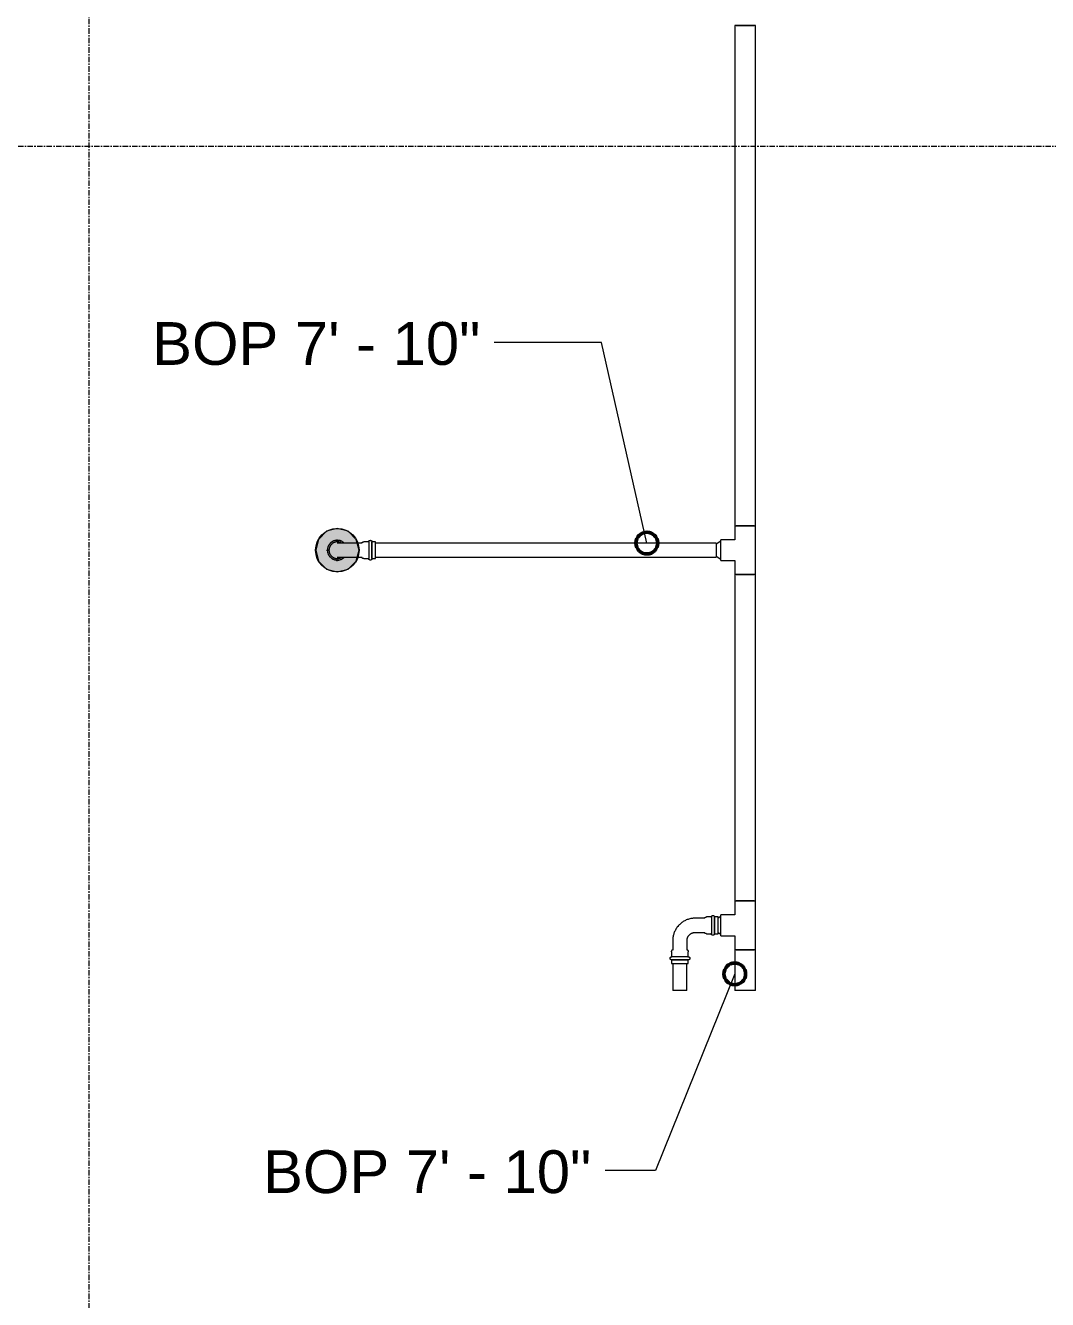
# Model space of a CAD drawing. Header units: inches. Extents: x -3679 to 241, y -496 to 1784.
# Drawn here: x -1465.8 to -1371.8, y 92.9 to 210.1 of the extents above; entities that cross this region are included whole.
import ezdxf

# ---------------------------------------------------------------- set-up
doc = ezdxf.new("R2010")
doc.units = ezdxf.units.IN
doc.header["$MEASUREMENT"] = 0
doc.linetypes.add('Grid Line', pattern=[0.875, 0.5, -0.125, 0.125, -0.125])
for name, color, linetype, lineweight in [('A-ANNO-NOTE', 250, 'Continuous', 9), ('G-ANNO-DIMS', 251, 'Continuous', 9), ('P-PIPE', 1, 'Continuous', 9), ('P-PIPE-CNTR', 1, 'Continuous', 9), ('S-GRID', 8, 'Continuous', 9)]:
    doc.layers.add(name, color=color, linetype=linetype, lineweight=lineweight)
doc.styles.add('Arial', font='arial.ttf', dxfattribs={"height": 3.934132})

# ---------------------------------------------------------------- blocks, each defined once
blk = doc.blocks.new('Victaulic-VicPress316-Elbow 90-45deg Style P568_P571 - Standard-V1-SECOND LEVEL')
at = {"layer": 'P-PIPE'}
for p, q in [((-0.77, 3.52), (-0.77, 3.18)), ((0.77, 3.52), (-0.77, 3.52)), ((0.77, 3.18), (0.77, 3.52)), ((-0.77, 3.18), (0.77, 3.18)), ((-0.77, 2.89), (-0.77, 2.44)), ((-0.77, 2.89), (0.77, 2.89)), ((0.77, 2.44), (0.77, 2.89)), ((-0.66, 2.28), (-0.66, 1.39)), ((0.66, 1.39), (0.66, 2.28)), ((-3.18, 0.77), (-3.52, 0.77)), ((-3.52, 0.77), (-3.52, -0.77)), ((-3.18, -0.77), (-3.18, 0.77)), ((-2.44, 0.77), (-2.89, 0.77)), ((-2.89, -0.77), (-2.89, 0.77)), ((-1.39, 0.66), (-2.28, 0.66)), ((-3.52, -0.77), (-3.18, -0.77)), ((-2.89, -0.77), (-2.44, -0.77)), ((-2.28, -0.66), (-1.39, -0.66))]:
    blk.add_line(p, q, dxfattribs=at)
at = {"layer": 'P-PIPE', "flags": 128}
for points in [[(-0.77, 2.89), (-0.77, 2.89), (-0.78, 2.89), (-0.78, 2.89), (-0.79, 2.89), (-0.8, 2.89), (-0.8, 2.89), (-0.81, 2.9), (-0.81, 2.9), (-0.82, 2.9), (-0.82, 2.9), (-0.83, 2.9), (-0.83, 2.91), (-0.84, 2.91), (-0.84, 2.91), (-0.85, 2.92), (-0.85, 2.92), (-0.86, 2.92), (-0.86, 2.93), (-0.87, 2.93), (-0.87, 2.93), (-0.87, 2.94), (-0.88, 2.94), (-0.88, 2.95), (-0.89, 2.95), (-0.89, 2.96), (-0.89, 2.96), (-0.89, 2.97), (-0.9, 2.97), (-0.9, 2.98), (-0.9, 2.98), (-0.9, 2.99), (-0.91, 2.99), (-0.91, 3), (-0.91, 3.01), (-0.91, 3.01), (-0.91, 3.02), (-0.91, 3.02), (-0.91, 3.03), (-0.91, 3.03), (-0.91, 3.04), (-0.91, 3.05), (-0.91, 3.05), (-0.91, 3.06), (-0.91, 3.06), (-0.91, 3.07), (-0.91, 3.07), (-0.91, 3.08), (-0.9, 3.09), (-0.9, 3.09), (-0.9, 3.1), (-0.9, 3.1), (-0.89, 3.11), (-0.89, 3.11), (-0.89, 3.12), (-0.88, 3.12), (-0.88, 3.13), (-0.88, 3.13), (-0.87, 3.14), (-0.87, 3.14), (-0.86, 3.14), (-0.86, 3.15), (-0.86, 3.15), (-0.85, 3.15), (-0.85, 3.16), (-0.84, 3.16), (-0.84, 3.16), (-0.83, 3.17), (-0.83, 3.17), (-0.82, 3.17), (-0.82, 3.17), (-0.81, 3.17), (-0.8, 3.18), (-0.8, 3.18), (-0.79, 3.18), (-0.79, 3.18), (-0.78, 3.18), (-0.78, 3.18), (-0.77, 3.18), (-0.77, 3.18)], [(0.77, 3.18), (0.77, 3.18), (0.76, 3.18), (0.76, 3.18), (0.76, 3.18), (0.75, 3.18), (0.74, 3.18), (0.74, 3.18), (0.73, 3.18), (0.72, 3.18), (0.71, 3.18), (0.69, 3.18), (0.68, 3.18), (0.67, 3.18), (0.65, 3.18), (0.63, 3.18), (0.61, 3.18), (0.6, 3.18), (0.58, 3.18), (0.56, 3.18), (0.53, 3.18), (0.51, 3.18), (0.49, 3.18), (0.46, 3.18), (0.44, 3.18), (0.41, 3.18), (0.39, 3.18), (0.36, 3.18), (0.33, 3.18), (0.31, 3.18), (0.28, 3.18), (0.25, 3.18), (0.22, 3.18), (0.19, 3.18), (0.16, 3.18), (0.13, 3.18), (0.1, 3.18), (0.07, 3.18), (0.04, 3.18), (0.01, 3.18), (-0.02, 3.18), (-0.05, 3.18), (-0.08, 3.18), (-0.11, 3.18), (-0.14, 3.18), (-0.17, 3.18), (-0.2, 3.18), (-0.23, 3.18), (-0.26, 3.18), (-0.29, 3.18), (-0.32, 3.18), (-0.35, 3.18), (-0.37, 3.18), (-0.4, 3.18), (-0.43, 3.18), (-0.45, 3.18), (-0.48, 3.18), (-0.5, 3.18), (-0.52, 3.18), (-0.54, 3.18), (-0.57, 3.18), (-0.59, 3.18), (-0.6, 3.18), (-0.62, 3.18), (-0.64, 3.18), (-0.66, 3.18), (-0.67, 3.18), (-0.69, 3.18), (-0.7, 3.18), (-0.71, 3.18), (-0.72, 3.18), (-0.73, 3.18), (-0.74, 3.18), (-0.75, 3.18), (-0.75, 3.18), (-0.76, 3.18), (-0.76, 3.18), (-0.77, 3.18), (-0.77, 3.18), (-0.77, 3.18)], [(-0.77, 3.18), (-0.77, 3.18), (-0.76, 3.18), (-0.76, 3.18), (-0.76, 3.18), (-0.75, 3.18), (-0.74, 3.18), (-0.74, 3.18), (-0.73, 3.18)], [(-0.77, 2.89), (-0.77, 2.89), (-0.76, 2.89), (-0.76, 2.89), (-0.76, 2.89), (-0.75, 2.89), (-0.74, 2.89), (-0.74, 2.89), (-0.73, 2.89), (-0.72, 2.89), (-0.71, 2.89), (-0.69, 2.89), (-0.68, 2.89), (-0.67, 2.89), (-0.65, 2.89), (-0.63, 2.89), (-0.61, 2.89), (-0.6, 2.89), (-0.58, 2.89), (-0.56, 2.89), (-0.53, 2.89), (-0.51, 2.89), (-0.49, 2.89), (-0.46, 2.89), (-0.44, 2.89), (-0.41, 2.89), (-0.39, 2.89), (-0.36, 2.89), (-0.33, 2.89), (-0.31, 2.89), (-0.28, 2.89), (-0.25, 2.89), (-0.22, 2.89), (-0.19, 2.89), (-0.16, 2.89), (-0.13, 2.89), (-0.1, 2.89), (-0.07, 2.89), (-0.04, 2.89), (-0.01, 2.89), (0.02, 2.89), (0.05, 2.89), (0.08, 2.89), (0.11, 2.89), (0.14, 2.89), (0.17, 2.89), (0.2, 2.89), (0.23, 2.89), (0.26, 2.89), (0.29, 2.89), (0.32, 2.89), (0.35, 2.89), (0.37, 2.89), (0.4, 2.89), (0.43, 2.89), (0.45, 2.89), (0.48, 2.89), (0.5, 2.89), (0.52, 2.89), (0.54, 2.89), (0.57, 2.89), (0.59, 2.89), (0.6, 2.89), (0.62, 2.89), (0.64, 2.89), (0.66, 2.89), (0.67, 2.89), (0.69, 2.89), (0.7, 2.89), (0.71, 2.89), (0.72, 2.89), (0.73, 2.89), (0.74, 2.89), (0.75, 2.89), (0.75, 2.89), (0.76, 2.89), (0.76, 2.89), (0.77, 2.89), (0.77, 2.89), (0.77, 2.89)], [(-0.72, 2.89), (-0.73, 2.89), (-0.74, 2.89), (-0.75, 2.89), (-0.75, 2.89), (-0.76, 2.89), (-0.76, 2.89), (-0.77, 2.89), (-0.77, 2.89), (-0.77, 2.89)], [(-0.66, 2.22), (-0.67, 2.23), (-0.67, 2.23), (-0.68, 2.24), (-0.69, 2.25), (-0.7, 2.26), (-0.7, 2.27), (-0.71, 2.27), (-0.72, 2.28), (-0.72, 2.29), (-0.73, 2.3), (-0.73, 2.31), (-0.74, 2.32), (-0.74, 2.33), (-0.75, 2.34), (-0.75, 2.35), (-0.76, 2.36), (-0.76, 2.37), (-0.76, 2.38), (-0.76, 2.39), (-0.76, 2.4), (-0.77, 2.42), (-0.77, 2.43), (-0.77, 2.44), (-0.77, 2.44)], [(0.77, 2.44), (0.77, 2.43), (0.77, 2.42), (0.76, 2.41), (0.76, 2.4), (0.76, 2.38), (0.76, 2.37), (0.76, 2.36), (0.75, 2.35), (0.75, 2.34), (0.74, 2.33), (0.74, 2.32), (0.74, 2.31), (0.73, 2.3), (0.72, 2.29), (0.72, 2.29), (0.71, 2.28), (0.71, 2.27), (0.7, 2.26), (0.69, 2.25), (0.68, 2.24), (0.68, 2.24), (0.67, 2.23), (0.66, 2.22), (0.66, 2.22)], [(0.72, 3.18), (0.73, 3.18), (0.74, 3.18), (0.75, 3.18), (0.75, 3.18), (0.76, 3.18), (0.76, 3.18), (0.77, 3.18), (0.77, 3.18), (0.77, 3.18)], [(0.77, 2.89), (0.77, 2.89), (0.76, 2.89), (0.76, 2.89), (0.76, 2.89), (0.75, 2.89), (0.74, 2.89), (0.74, 2.89), (0.73, 2.89)], [(0.77, 3.18), (0.77, 3.18), (0.78, 3.18), (0.78, 3.18), (0.79, 3.18), (0.8, 3.18), (0.8, 3.18), (0.81, 3.18), (0.81, 3.17), (0.82, 3.17), (0.82, 3.17), (0.83, 3.17), (0.83, 3.17), (0.84, 3.16), (0.84, 3.16), (0.85, 3.16), (0.85, 3.15), (0.86, 3.15), (0.86, 3.15), (0.87, 3.14), (0.87, 3.14), (0.87, 3.13), (0.88, 3.13), (0.88, 3.12), (0.89, 3.12), (0.89, 3.11), (0.89, 3.11), (0.89, 3.1), (0.9, 3.1), (0.9, 3.09), (0.9, 3.09), (0.9, 3.08), (0.91, 3.08), (0.91, 3.07), (0.91, 3.07), (0.91, 3.06), (0.91, 3.05), (0.91, 3.05), (0.91, 3.04), (0.91, 3.04), (0.91, 3.03), (0.91, 3.03), (0.91, 3.02), (0.91, 3.01), (0.91, 3.01), (0.91, 3), (0.91, 3), (0.91, 2.99), (0.9, 2.99), (0.9, 2.98), (0.9, 2.98), (0.9, 2.97), (0.89, 2.97), (0.89, 2.96), (0.89, 2.96), (0.88, 2.95), (0.88, 2.95), (0.88, 2.94), (0.87, 2.94), (0.87, 2.93), (0.86, 2.93), (0.86, 2.92), (0.86, 2.92), (0.85, 2.92), (0.85, 2.91), (0.84, 2.91), (0.84, 2.91), (0.83, 2.91), (0.83, 2.9), (0.82, 2.9), (0.82, 2.9), (0.81, 2.9), (0.8, 2.9), (0.8, 2.89), (0.79, 2.89), (0.79, 2.89), (0.78, 2.89), (0.78, 2.89), (0.77, 2.89), (0.77, 2.89)], [(-0.66, 1.39), (-0.66, 1.36), (-0.66, 1.33), (-0.66, 1.3), (-0.67, 1.28), (-0.67, 1.25), (-0.68, 1.22), (-0.69, 1.19), (-0.69, 1.16), (-0.7, 1.13), (-0.72, 1.11), (-0.73, 1.08), (-0.74, 1.05), (-0.75, 1.03), (-0.77, 1), (-0.79, 0.98), (-0.8, 0.95), (-0.82, 0.93), (-0.84, 0.91), (-0.86, 0.89), (-0.88, 0.87), (-0.9, 0.85), (-0.92, 0.83), (-0.95, 0.81), (-0.97, 0.79), (-1, 0.77), (-1.02, 0.76), (-1.05, 0.74), (-1.07, 0.73), (-1.1, 0.72), (-1.13, 0.71), (-1.15, 0.7), (-1.18, 0.69), (-1.21, 0.68), (-1.24, 0.67), (-1.27, 0.67), (-1.3, 0.66), (-1.33, 0.66), (-1.36, 0.66), (-1.39, 0.66), (-1.39, 0.66)], [(-1.39, -0.66), (-1.31, -0.66), (-1.23, -0.65), (-1.15, -0.64), (-1.07, -0.63), (-0.99, -0.62), (-0.91, -0.6), (-0.83, -0.58), (-0.75, -0.55), (-0.67, -0.53), (-0.59, -0.5), (-0.52, -0.46), (-0.45, -0.43), (-0.37, -0.39), (-0.3, -0.34), (-0.24, -0.3), (-0.17, -0.25), (-0.1, -0.2), (-0.04, -0.15), (0.02, -0.09), (0.08, -0.04), (0.13, 0.02), (0.19, 0.09), (0.24, 0.15), (0.29, 0.22), (0.33, 0.29), (0.38, 0.35), (0.42, 0.43), (0.45, 0.5), (0.49, 0.57), (0.52, 0.65), (0.55, 0.73), (0.57, 0.81), (0.59, 0.88), (0.61, 0.96), (0.63, 1.04), (0.64, 1.13), (0.65, 1.21), (0.65, 1.29), (0.66, 1.37), (0.66, 1.39)], [(-3.18, 0.77), (-3.18, 0.77), (-3.18, 0.78), (-3.18, 0.78), (-3.18, 0.79), (-3.18, 0.8), (-3.18, 0.8), (-3.18, 0.81), (-3.17, 0.81), (-3.17, 0.82), (-3.17, 0.82), (-3.17, 0.83), (-3.17, 0.83), (-3.16, 0.84), (-3.16, 0.84), (-3.16, 0.85), (-3.15, 0.85), (-3.15, 0.86), (-3.15, 0.86), (-3.14, 0.87), (-3.14, 0.87), (-3.13, 0.87), (-3.13, 0.88), (-3.12, 0.88), (-3.12, 0.89), (-3.11, 0.89), (-3.11, 0.89), (-3.1, 0.89), (-3.1, 0.9), (-3.09, 0.9), (-3.09, 0.9), (-3.08, 0.9), (-3.08, 0.91), (-3.07, 0.91), (-3.07, 0.91), (-3.06, 0.91), (-3.05, 0.91), (-3.05, 0.91), (-3.04, 0.91), (-3.04, 0.91), (-3.03, 0.91), (-3.03, 0.91), (-3.02, 0.91), (-3.01, 0.91), (-3.01, 0.91), (-3, 0.91), (-3, 0.91), (-2.99, 0.91), (-2.99, 0.9), (-2.98, 0.9), (-2.98, 0.9), (-2.97, 0.9), (-2.97, 0.89), (-2.96, 0.89), (-2.96, 0.89), (-2.95, 0.88), (-2.95, 0.88), (-2.94, 0.88), (-2.94, 0.87), (-2.93, 0.87), (-2.93, 0.86), (-2.92, 0.86), (-2.92, 0.86), (-2.92, 0.85), (-2.91, 0.85), (-2.91, 0.84), (-2.91, 0.84), (-2.91, 0.83), (-2.9, 0.83), (-2.9, 0.82), (-2.9, 0.82), (-2.9, 0.81), (-2.9, 0.8), (-2.89, 0.8), (-2.89, 0.79), (-2.89, 0.79), (-2.89, 0.78), (-2.89, 0.78), (-2.89, 0.77), (-2.89, 0.77)], [(-3.18, 0.77), (-3.18, 0.77), (-3.18, 0.76), (-3.18, 0.76), (-3.18, 0.76), (-3.18, 0.75), (-3.18, 0.74), (-3.18, 0.74), (-3.18, 0.73), (-3.18, 0.72), (-3.18, 0.71), (-3.18, 0.69), (-3.18, 0.68), (-3.18, 0.67), (-3.18, 0.65), (-3.18, 0.63), (-3.18, 0.61), (-3.18, 0.6), (-3.18, 0.58), (-3.18, 0.56), (-3.18, 0.53), (-3.18, 0.51), (-3.18, 0.49), (-3.18, 0.46), (-3.18, 0.44), (-3.18, 0.41), (-3.18, 0.39), (-3.18, 0.36), (-3.18, 0.33), (-3.18, 0.31), (-3.18, 0.28), (-3.18, 0.25), (-3.18, 0.22), (-3.18, 0.19), (-3.18, 0.16), (-3.18, 0.13), (-3.18, 0.1), (-3.18, 0.07), (-3.18, 0.04), (-3.18, 0.01), (-3.18, -0.02), (-3.18, -0.05), (-3.18, -0.08), (-3.18, -0.11), (-3.18, -0.14), (-3.18, -0.17), (-3.18, -0.2), (-3.18, -0.23), (-3.18, -0.26), (-3.18, -0.29), (-3.18, -0.32), (-3.18, -0.35), (-3.18, -0.37), (-3.18, -0.4), (-3.18, -0.43), (-3.18, -0.45), (-3.18, -0.48), (-3.18, -0.5), (-3.18, -0.52), (-3.18, -0.54), (-3.18, -0.57), (-3.18, -0.59), (-3.18, -0.6), (-3.18, -0.62), (-3.18, -0.64), (-3.18, -0.66), (-3.18, -0.67), (-3.18, -0.69), (-3.18, -0.7), (-3.18, -0.71), (-3.18, -0.72), (-3.18, -0.73), (-3.18, -0.74), (-3.18, -0.75), (-3.18, -0.75), (-3.18, -0.76), (-3.18, -0.76), (-3.18, -0.77), (-3.18, -0.77), (-3.18, -0.77)], [(-3.18, 0.72), (-3.18, 0.73), (-3.18, 0.74), (-3.18, 0.75), (-3.18, 0.75), (-3.18, 0.76), (-3.18, 0.76), (-3.18, 0.77), (-3.18, 0.77), (-3.18, 0.77)], [(-2.89, -0.77), (-2.89, -0.77), (-2.89, -0.76), (-2.89, -0.76), (-2.89, -0.76), (-2.89, -0.75), (-2.89, -0.74), (-2.89, -0.74), (-2.89, -0.73), (-2.89, -0.72), (-2.89, -0.71), (-2.89, -0.69), (-2.89, -0.68), (-2.89, -0.67), (-2.89, -0.65), (-2.89, -0.63), (-2.89, -0.61), (-2.89, -0.6), (-2.89, -0.58), (-2.89, -0.56), (-2.89, -0.53), (-2.89, -0.51), (-2.89, -0.49), (-2.89, -0.46), (-2.89, -0.44), (-2.89, -0.41), (-2.89, -0.39), (-2.89, -0.36), (-2.89, -0.33), (-2.89, -0.31), (-2.89, -0.28), (-2.89, -0.25), (-2.89, -0.22), (-2.89, -0.19), (-2.89, -0.16), (-2.89, -0.13), (-2.89, -0.1), (-2.89, -0.07), (-2.89, -0.04), (-2.89, -0.01), (-2.89, 0.02), (-2.89, 0.05), (-2.89, 0.08), (-2.89, 0.11), (-2.89, 0.14), (-2.89, 0.17), (-2.89, 0.2), (-2.89, 0.23), (-2.89, 0.26), (-2.89, 0.29), (-2.89, 0.32), (-2.89, 0.35), (-2.89, 0.37), (-2.89, 0.4), (-2.89, 0.43), (-2.89, 0.45), (-2.89, 0.48), (-2.89, 0.5), (-2.89, 0.52), (-2.89, 0.54), (-2.89, 0.57), (-2.89, 0.59), (-2.89, 0.6), (-2.89, 0.62), (-2.89, 0.64), (-2.89, 0.66), (-2.89, 0.67), (-2.89, 0.69), (-2.89, 0.7), (-2.89, 0.71), (-2.89, 0.72), (-2.89, 0.73), (-2.89, 0.74), (-2.89, 0.75), (-2.89, 0.75), (-2.89, 0.76), (-2.89, 0.76), (-2.89, 0.77), (-2.89, 0.77), (-2.89, 0.77)], [(-2.89, 0.77), (-2.89, 0.77), (-2.89, 0.76), (-2.89, 0.76), (-2.89, 0.76), (-2.89, 0.75), (-2.89, 0.74), (-2.89, 0.74), (-2.89, 0.73)], [(-2.44, 0.77), (-2.43, 0.77), (-2.42, 0.77), (-2.41, 0.76), (-2.4, 0.76), (-2.38, 0.76), (-2.37, 0.76), (-2.36, 0.76), (-2.35, 0.75), (-2.34, 0.75), (-2.33, 0.74), (-2.32, 0.74), (-2.31, 0.74), (-2.3, 0.73), (-2.29, 0.72), (-2.29, 0.72), (-2.28, 0.71), (-2.27, 0.71), (-2.26, 0.7), (-2.25, 0.69), (-2.24, 0.68), (-2.24, 0.68), (-2.23, 0.67), (-2.22, 0.66), (-2.22, 0.66)], [(-3.18, -0.77), (-3.18, -0.77), (-3.18, -0.76), (-3.18, -0.76), (-3.18, -0.76), (-3.18, -0.75), (-3.18, -0.74), (-3.18, -0.74), (-3.18, -0.73)], [(-2.89, -0.77), (-2.89, -0.77), (-2.89, -0.78), (-2.89, -0.78), (-2.89, -0.79), (-2.89, -0.8), (-2.89, -0.8), (-2.9, -0.81), (-2.9, -0.81), (-2.9, -0.82), (-2.9, -0.82), (-2.9, -0.83), (-2.91, -0.83), (-2.91, -0.84), (-2.91, -0.84), (-2.92, -0.85), (-2.92, -0.85), (-2.92, -0.86), (-2.93, -0.86), (-2.93, -0.87), (-2.93, -0.87), (-2.94, -0.87), (-2.94, -0.88), (-2.95, -0.88), (-2.95, -0.89), (-2.96, -0.89), (-2.96, -0.89), (-2.97, -0.89), (-2.97, -0.9), (-2.98, -0.9), (-2.98, -0.9), (-2.99, -0.9), (-2.99, -0.91), (-3, -0.91), (-3.01, -0.91), (-3.01, -0.91), (-3.02, -0.91), (-3.02, -0.91), (-3.03, -0.91), (-3.03, -0.91), (-3.04, -0.91), (-3.05, -0.91), (-3.05, -0.91), (-3.06, -0.91), (-3.06, -0.91), (-3.07, -0.91), (-3.07, -0.91), (-3.08, -0.91), (-3.09, -0.9), (-3.09, -0.9), (-3.1, -0.9), (-3.1, -0.9), (-3.11, -0.89), (-3.11, -0.89), (-3.12, -0.89), (-3.12, -0.88), (-3.13, -0.88), (-3.13, -0.88), (-3.14, -0.87), (-3.14, -0.87), (-3.14, -0.86), (-3.15, -0.86), (-3.15, -0.86), (-3.15, -0.85), (-3.16, -0.85), (-3.16, -0.84), (-3.16, -0.84), (-3.17, -0.83), (-3.17, -0.83), (-3.17, -0.82), (-3.17, -0.82), (-3.17, -0.81), (-3.18, -0.8), (-3.18, -0.8), (-3.18, -0.79), (-3.18, -0.79), (-3.18, -0.78), (-3.18, -0.78), (-3.18, -0.77), (-3.18, -0.77)], [(-2.89, -0.72), (-2.89, -0.73), (-2.89, -0.74), (-2.89, -0.75), (-2.89, -0.75), (-2.89, -0.76), (-2.89, -0.76), (-2.89, -0.77), (-2.89, -0.77), (-2.89, -0.77)], [(-2.22, -0.66), (-2.23, -0.67), (-2.23, -0.67), (-2.24, -0.68), (-2.25, -0.69), (-2.26, -0.7), (-2.27, -0.7), (-2.27, -0.71), (-2.28, -0.72), (-2.29, -0.72), (-2.3, -0.73), (-2.31, -0.73), (-2.32, -0.74), (-2.33, -0.74), (-2.34, -0.75), (-2.35, -0.75), (-2.36, -0.76), (-2.37, -0.76), (-2.38, -0.76), (-2.39, -0.76), (-2.4, -0.76), (-2.42, -0.77), (-2.43, -0.77), (-2.44, -0.77), (-2.44, -0.77)]]:
    blk.add_lwpolyline(points, dxfattribs=at)
blk = doc.blocks.new('Victaulic-VicPress316-Elbow 90-45deg Style P568_P571 - Standard-V2-SECOND LEVEL')
at = {"layer": 'P-PIPE'}
for p, q in [((-3203.81, 730.05), (-3203.81, 729.6)), ((-3203.7, 731.1), (-3203.7, 730.2)), ((-3202.39, 730.21), (-3202.39, 731.1)), ((-3202.28, 729.6), (-3202.28, 730.05)), ((-3203.05, 729.6), (-3203.81, 729.6)), ((-3203.81, 729.31), (-3203.81, 728.97)), ((-3203.05, 729.31), (-3203.81, 729.31)), ((-3203.81, 728.97), (-3203.05, 728.97)), ((-3202.28, 729.6), (-3203.05, 729.6)), ((-3202.28, 729.31), (-3203.05, 729.31)), ((-3203.05, 728.97), (-3202.28, 728.97)), ((-3202.28, 728.97), (-3202.28, 729.31))]:
    blk.add_line(p, q, dxfattribs=at)
at = {"layer": 'P-PIPE', "flags": 128}
for points in [[(-3203.05, 733.4), (-3203.08, 733.4), (-3203.12, 733.4), (-3203.16, 733.4), (-3203.19, 733.39), (-3203.23, 733.38), (-3203.26, 733.38), (-3203.3, 733.37), (-3203.33, 733.36), (-3203.37, 733.34), (-3203.4, 733.33), (-3203.43, 733.32), (-3203.47, 733.3), (-3203.5, 733.28), (-3203.53, 733.26), (-3203.56, 733.24), (-3203.59, 733.22), (-3203.62, 733.2), (-3203.65, 733.18), (-3203.67, 733.15), (-3203.7, 733.13), (-3203.73, 733.1), (-3203.75, 733.07), (-3203.77, 733.04), (-3203.79, 733.01), (-3203.81, 732.98), (-3203.83, 732.95), (-3203.85, 732.92), (-3203.87, 732.89), (-3203.88, 732.85), (-3203.9, 732.82), (-3203.91, 732.79), (-3203.92, 732.75), (-3203.93, 732.72), (-3203.94, 732.68), (-3203.94, 732.65), (-3203.95, 732.61), (-3203.95, 732.57), (-3203.96, 732.54), (-3203.96, 732.5), (-3203.96, 732.46), (-3203.96, 732.43), (-3203.95, 732.39), (-3203.95, 732.35), (-3203.94, 732.32), (-3203.93, 732.28), (-3203.93, 732.25), (-3203.91, 732.21), (-3203.9, 732.18), (-3203.89, 732.14), (-3203.88, 732.11), (-3203.86, 732.08), (-3203.84, 732.05), (-3203.82, 732.01), (-3203.8, 731.98), (-3203.78, 731.95), (-3203.76, 731.92), (-3203.74, 731.9), (-3203.71, 731.87)], [(-3203.05, 733.26), (-3203.08, 733.26), (-3203.11, 733.25), (-3203.14, 733.25), (-3203.17, 733.25), (-3203.2, 733.24), (-3203.23, 733.23), (-3203.26, 733.23), (-3203.29, 733.22), (-3203.32, 733.21), (-3203.34, 733.2), (-3203.37, 733.18), (-3203.4, 733.17), (-3203.43, 733.16), (-3203.45, 733.14), (-3203.48, 733.12), (-3203.5, 733.1), (-3203.53, 733.09), (-3203.55, 733.07), (-3203.57, 733.05), (-3203.6, 733.02), (-3203.62, 733), (-3203.64, 732.98), (-3203.66, 732.95), (-3203.67, 732.93), (-3203.69, 732.9), (-3203.71, 732.88), (-3203.72, 732.85), (-3203.74, 732.82), (-3203.75, 732.8), (-3203.76, 732.77), (-3203.77, 732.74), (-3203.78, 732.71), (-3203.79, 732.68), (-3203.8, 732.65), (-3203.8, 732.62), (-3203.81, 732.59), (-3203.81, 732.56), (-3203.81, 732.53), (-3203.81, 732.5), (-3203.81, 732.47), (-3203.81, 732.44), (-3203.81, 732.41), (-3203.8, 732.38), (-3203.8, 732.35), (-3203.79, 732.32), (-3203.78, 732.29), (-3203.78, 732.26), (-3203.77, 732.23), (-3203.76, 732.2), (-3203.74, 732.17), (-3203.73, 732.14), (-3203.72, 732.12), (-3203.7, 732.1)], [(-3203.7, 732.49), (-3203.7, 732.49), (-3203.7, 732.49), (-3203.7, 732.48), (-3203.7, 732.47), (-3203.7, 732.46), (-3203.7, 732.45), (-3203.7, 732.44), (-3203.7, 732.42), (-3203.7, 732.4), (-3203.7, 732.38), (-3203.7, 732.36), (-3203.7, 732.33), (-3203.7, 732.31), (-3203.7, 732.28), (-3203.7, 732.25), (-3203.7, 732.21), (-3203.7, 732.18), (-3203.7, 732.14), (-3203.7, 732.11), (-3203.7, 732.07), (-3203.7, 732.03), (-3203.7, 731.98), (-3203.7, 731.94), (-3203.7, 731.9), (-3203.7, 731.85), (-3203.7, 731.8), (-3203.7, 731.75), (-3203.7, 731.7), (-3203.7, 731.65), (-3203.7, 731.6), (-3203.7, 731.55), (-3203.7, 731.5), (-3203.7, 731.44), (-3203.7, 731.39), (-3203.7, 731.33), (-3203.7, 731.28), (-3203.7, 731.22), (-3203.7, 731.17), (-3203.7, 731.11), (-3203.7, 731.1)], [(-3202.39, 731.86), (-3202.37, 731.88), (-3202.34, 731.91), (-3202.32, 731.94), (-3202.3, 731.97), (-3202.28, 732), (-3202.26, 732.03), (-3202.24, 732.06), (-3202.23, 732.09), (-3202.21, 732.13), (-3202.2, 732.16), (-3202.18, 732.19), (-3202.17, 732.23), (-3202.16, 732.26), (-3202.15, 732.3), (-3202.15, 732.33), (-3202.14, 732.37), (-3202.14, 732.41), (-3202.14, 732.44), (-3202.13, 732.48), (-3202.13, 732.52), (-3202.14, 732.55), (-3202.14, 732.59), (-3202.14, 732.63), (-3202.15, 732.66), (-3202.16, 732.7), (-3202.17, 732.73), (-3202.18, 732.77), (-3202.19, 732.8), (-3202.2, 732.84), (-3202.22, 732.87), (-3202.23, 732.9), (-3202.25, 732.93), (-3202.27, 732.97), (-3202.29, 733), (-3202.31, 733.03), (-3202.33, 733.06), (-3202.35, 733.08), (-3202.38, 733.11), (-3202.4, 733.14), (-3202.43, 733.16), (-3202.46, 733.19), (-3202.49, 733.21), (-3202.51, 733.23), (-3202.55, 733.25), (-3202.58, 733.27), (-3202.61, 733.29), (-3202.64, 733.31), (-3202.67, 733.32), (-3202.71, 733.34), (-3202.74, 733.35), (-3202.78, 733.36), (-3202.81, 733.37), (-3202.85, 733.38), (-3202.88, 733.39), (-3202.92, 733.39), (-3202.95, 733.4), (-3202.99, 733.4), (-3203.03, 733.4), (-3203.05, 733.4)], [(-3202.39, 732.1), (-3202.37, 732.13), (-3202.36, 732.16), (-3202.34, 732.18), (-3202.33, 732.21), (-3202.32, 732.24), (-3202.31, 732.27), (-3202.3, 732.3), (-3202.3, 732.33), (-3202.29, 732.36), (-3202.29, 732.39), (-3202.28, 732.42), (-3202.28, 732.45), (-3202.28, 732.48), (-3202.28, 732.51), (-3202.28, 732.54), (-3202.28, 732.57), (-3202.29, 732.6), (-3202.29, 732.63), (-3202.3, 732.66), (-3202.31, 732.69), (-3202.32, 732.72), (-3202.33, 732.75), (-3202.34, 732.78), (-3202.35, 732.81), (-3202.36, 732.84), (-3202.38, 732.86), (-3202.39, 732.89), (-3202.41, 732.92), (-3202.43, 732.94), (-3202.44, 732.97), (-3202.46, 732.99), (-3202.48, 733.01), (-3202.51, 733.03), (-3202.53, 733.06), (-3202.55, 733.08), (-3202.58, 733.09), (-3202.6, 733.11), (-3202.62, 733.13), (-3202.65, 733.15), (-3202.68, 733.16), (-3202.7, 733.18), (-3202.73, 733.19), (-3202.76, 733.2), (-3202.79, 733.21), (-3202.82, 733.22), (-3202.85, 733.23), (-3202.88, 733.24), (-3202.91, 733.24), (-3202.94, 733.25), (-3202.97, 733.25), (-3203, 733.26), (-3203.03, 733.26), (-3203.05, 733.26)], [(-3202.39, 731.1), (-3202.39, 731.15), (-3202.39, 731.21), (-3202.39, 731.26), (-3202.39, 731.32), (-3202.39, 731.37), (-3202.39, 731.43), (-3202.39, 731.48), (-3202.39, 731.54), (-3202.39, 731.59), (-3202.39, 731.64), (-3202.39, 731.69), (-3202.39, 731.74), (-3202.39, 731.79), (-3202.39, 731.84), (-3202.39, 731.88), (-3202.39, 731.93), (-3202.39, 731.97), (-3202.39, 732.02), (-3202.39, 732.06), (-3202.39, 732.1), (-3202.39, 732.13), (-3202.39, 732.17), (-3202.39, 732.21), (-3202.39, 732.24), (-3202.39, 732.27), (-3202.39, 732.3), (-3202.39, 732.33), (-3202.39, 732.35), (-3202.39, 732.37), (-3202.39, 732.4), (-3202.39, 732.41), (-3202.39, 732.43), (-3202.39, 732.45), (-3202.39, 732.46), (-3202.39, 732.47), (-3202.39, 732.48), (-3202.39, 732.48), (-3202.39, 732.49), (-3202.39, 732.49), (-3202.39, 732.49)], [(-3203.81, 730.05), (-3203.81, 730.06), (-3203.81, 730.07), (-3203.81, 730.08), (-3203.81, 730.09), (-3203.81, 730.11), (-3203.8, 730.12), (-3203.8, 730.13), (-3203.8, 730.14), (-3203.8, 730.15), (-3203.79, 730.16), (-3203.79, 730.17), (-3203.78, 730.18), (-3203.78, 730.19), (-3203.77, 730.2), (-3203.76, 730.2), (-3203.76, 730.21), (-3203.75, 730.22), (-3203.74, 730.23), (-3203.74, 730.24), (-3203.73, 730.25), (-3203.72, 730.25), (-3203.71, 730.26), (-3203.71, 730.27), (-3203.7, 730.27)], [(-3202.39, 730.27), (-3202.38, 730.26), (-3202.37, 730.26), (-3202.36, 730.25), (-3202.36, 730.24), (-3202.35, 730.23), (-3202.34, 730.22), (-3202.33, 730.22), (-3202.33, 730.21), (-3202.32, 730.2), (-3202.32, 730.19), (-3202.31, 730.18), (-3202.31, 730.17), (-3202.3, 730.16), (-3202.3, 730.15), (-3202.29, 730.14), (-3202.29, 730.13), (-3202.29, 730.12), (-3202.29, 730.11), (-3202.28, 730.1), (-3202.28, 730.09), (-3202.28, 730.07), (-3202.28, 730.06), (-3202.28, 730.05), (-3202.28, 730.05)], [(-3203.81, 729.31), (-3203.82, 729.31), (-3203.82, 729.31), (-3203.83, 729.31), (-3203.84, 729.31), (-3203.84, 729.31), (-3203.85, 729.31), (-3203.85, 729.31), (-3203.86, 729.32), (-3203.86, 729.32), (-3203.87, 729.32), (-3203.87, 729.32), (-3203.88, 729.32), (-3203.88, 729.33), (-3203.89, 729.33), (-3203.89, 729.33), (-3203.9, 729.34), (-3203.9, 729.34), (-3203.91, 729.34), (-3203.91, 729.35), (-3203.92, 729.35), (-3203.92, 729.36), (-3203.92, 729.36), (-3203.93, 729.37), (-3203.93, 729.37), (-3203.93, 729.38), (-3203.94, 729.38), (-3203.94, 729.39), (-3203.94, 729.39), (-3203.95, 729.4), (-3203.95, 729.4), (-3203.95, 729.41), (-3203.95, 729.41), (-3203.95, 729.42), (-3203.95, 729.42), (-3203.96, 729.43), (-3203.96, 729.44), (-3203.96, 729.44), (-3203.96, 729.45), (-3203.96, 729.45), (-3203.96, 729.46), (-3203.96, 729.46), (-3203.96, 729.47), (-3203.96, 729.48), (-3203.96, 729.48), (-3203.95, 729.49), (-3203.95, 729.49), (-3203.95, 729.5), (-3203.95, 729.5), (-3203.95, 729.51), (-3203.94, 729.51), (-3203.94, 729.52), (-3203.94, 729.52), (-3203.94, 729.53), (-3203.93, 729.53), (-3203.93, 729.54), (-3203.93, 729.54), (-3203.92, 729.55), (-3203.92, 729.55), (-3203.92, 729.56), (-3203.91, 729.56), (-3203.91, 729.57), (-3203.9, 729.57), (-3203.9, 729.57), (-3203.89, 729.58), (-3203.89, 729.58), (-3203.88, 729.58), (-3203.88, 729.58), (-3203.87, 729.59), (-3203.87, 729.59), (-3203.86, 729.59), (-3203.86, 729.59), (-3203.85, 729.59), (-3203.84, 729.6), (-3203.84, 729.6), (-3203.83, 729.6), (-3203.83, 729.6), (-3203.82, 729.6), (-3203.82, 729.6), (-3203.81, 729.6)], [(-3203.05, 729.6), (-3203.08, 729.6), (-3203.11, 729.6), (-3203.14, 729.6), (-3203.17, 729.6), (-3203.2, 729.6), (-3203.23, 729.6), (-3203.26, 729.6), (-3203.29, 729.6), (-3203.32, 729.6), (-3203.34, 729.6), (-3203.37, 729.6), (-3203.4, 729.6), (-3203.43, 729.6), (-3203.45, 729.6), (-3203.48, 729.6), (-3203.5, 729.6), (-3203.53, 729.6), (-3203.55, 729.6), (-3203.57, 729.6), (-3203.6, 729.6), (-3203.62, 729.6), (-3203.64, 729.6), (-3203.66, 729.6), (-3203.67, 729.6), (-3203.69, 729.6), (-3203.71, 729.6), (-3203.72, 729.6), (-3203.74, 729.6), (-3203.75, 729.6), (-3203.76, 729.6), (-3203.77, 729.6), (-3203.78, 729.6), (-3203.79, 729.6), (-3203.8, 729.6), (-3203.8, 729.6), (-3203.81, 729.6), (-3203.81, 729.6), (-3203.81, 729.6), (-3203.81, 729.6), (-3203.81, 729.6)], [(-3203.81, 729.6), (-3203.81, 729.6), (-3203.81, 729.6), (-3203.81, 729.6), (-3203.8, 729.6), (-3203.8, 729.6), (-3203.79, 729.6), (-3203.78, 729.6), (-3203.77, 729.6)], [(-3203.77, 729.31), (-3203.78, 729.31), (-3203.79, 729.31), (-3203.8, 729.31), (-3203.8, 729.31), (-3203.81, 729.31), (-3203.81, 729.31), (-3203.81, 729.31), (-3203.81, 729.31), (-3203.81, 729.31)], [(-3203.81, 729.31), (-3203.81, 729.31), (-3203.81, 729.31), (-3203.81, 729.31), (-3203.8, 729.31), (-3203.8, 729.31), (-3203.79, 729.31), (-3203.78, 729.31), (-3203.77, 729.31), (-3203.76, 729.31), (-3203.75, 729.31), (-3203.74, 729.31), (-3203.73, 729.31), (-3203.71, 729.31), (-3203.7, 729.31), (-3203.68, 729.31), (-3203.66, 729.31), (-3203.64, 729.31), (-3203.62, 729.31), (-3203.6, 729.31), (-3203.58, 729.31), (-3203.56, 729.31), (-3203.53, 729.31), (-3203.51, 729.31), (-3203.49, 729.31), (-3203.46, 729.31), (-3203.43, 729.31), (-3203.41, 729.31), (-3203.38, 729.31), (-3203.35, 729.31), (-3203.32, 729.31), (-3203.29, 729.31), (-3203.27, 729.31), (-3203.24, 729.31), (-3203.21, 729.31), (-3203.18, 729.31), (-3203.15, 729.31), (-3203.12, 729.31), (-3203.08, 729.31), (-3203.05, 729.31), (-3203.05, 729.31)], [(-3202.28, 729.6), (-3202.28, 729.6), (-3202.28, 729.6), (-3202.29, 729.6), (-3202.29, 729.6), (-3202.29, 729.6), (-3202.3, 729.6), (-3202.31, 729.6), (-3202.32, 729.6), (-3202.33, 729.6), (-3202.34, 729.6), (-3202.35, 729.6), (-3202.37, 729.6), (-3202.38, 729.6), (-3202.4, 729.6), (-3202.41, 729.6), (-3202.43, 729.6), (-3202.45, 729.6), (-3202.47, 729.6), (-3202.49, 729.6), (-3202.51, 729.6), (-3202.53, 729.6), (-3202.56, 729.6), (-3202.58, 729.6), (-3202.61, 729.6), (-3202.63, 729.6), (-3202.66, 729.6), (-3202.68, 729.6), (-3202.71, 729.6), (-3202.74, 729.6), (-3202.77, 729.6), (-3202.8, 729.6), (-3202.83, 729.6), (-3202.86, 729.6), (-3202.89, 729.6), (-3202.92, 729.6), (-3202.95, 729.6), (-3202.98, 729.6), (-3203.01, 729.6), (-3203.04, 729.6), (-3203.05, 729.6)], [(-3203.05, 729.31), (-3203.02, 729.31), (-3202.98, 729.31), (-3202.95, 729.31), (-3202.92, 729.31), (-3202.89, 729.31), (-3202.86, 729.31), (-3202.83, 729.31), (-3202.8, 729.31), (-3202.78, 729.31), (-3202.75, 729.31), (-3202.72, 729.31), (-3202.69, 729.31), (-3202.67, 729.31), (-3202.64, 729.31), (-3202.61, 729.31), (-3202.59, 729.31), (-3202.56, 729.31), (-3202.54, 729.31), (-3202.52, 729.31), (-3202.5, 729.31), (-3202.48, 729.31), (-3202.46, 729.31), (-3202.44, 729.31), (-3202.42, 729.31), (-3202.4, 729.31), (-3202.39, 729.31), (-3202.37, 729.31), (-3202.36, 729.31), (-3202.34, 729.31), (-3202.33, 729.31), (-3202.32, 729.31), (-3202.31, 729.31), (-3202.3, 729.31), (-3202.3, 729.31), (-3202.29, 729.31), (-3202.29, 729.31), (-3202.28, 729.31), (-3202.28, 729.31), (-3202.28, 729.31), (-3202.28, 729.31)], [(-3202.32, 729.6), (-3202.31, 729.6), (-3202.3, 729.6), (-3202.3, 729.6), (-3202.29, 729.6), (-3202.29, 729.6), (-3202.28, 729.6), (-3202.28, 729.6), (-3202.28, 729.6), (-3202.28, 729.6)], [(-3202.28, 729.31), (-3202.28, 729.31), (-3202.28, 729.31), (-3202.29, 729.31), (-3202.29, 729.31), (-3202.29, 729.31), (-3202.3, 729.31), (-3202.31, 729.31), (-3202.32, 729.31)], [(-3202.28, 729.6), (-3202.27, 729.6), (-3202.27, 729.6), (-3202.26, 729.6), (-3202.26, 729.6), (-3202.25, 729.6), (-3202.24, 729.6), (-3202.24, 729.59), (-3202.23, 729.59), (-3202.23, 729.59), (-3202.22, 729.59), (-3202.22, 729.59), (-3202.21, 729.58), (-3202.21, 729.58), (-3202.2, 729.58), (-3202.2, 729.57), (-3202.19, 729.57), (-3202.19, 729.57), (-3202.18, 729.56), (-3202.18, 729.56), (-3202.18, 729.56), (-3202.17, 729.55), (-3202.17, 729.55), (-3202.16, 729.54), (-3202.16, 729.54), (-3202.16, 729.53), (-3202.15, 729.53), (-3202.15, 729.52), (-3202.15, 729.52), (-3202.15, 729.51), (-3202.14, 729.51), (-3202.14, 729.5), (-3202.14, 729.5), (-3202.14, 729.49), (-3202.14, 729.48), (-3202.14, 729.48), (-3202.14, 729.47), (-3202.13, 729.47), (-3202.13, 729.46), (-3202.13, 729.46), (-3202.13, 729.45), (-3202.13, 729.44), (-3202.13, 729.44), (-3202.14, 729.43), (-3202.14, 729.43), (-3202.14, 729.42), (-3202.14, 729.42), (-3202.14, 729.41), (-3202.14, 729.4), (-3202.14, 729.4), (-3202.15, 729.39), (-3202.15, 729.39), (-3202.15, 729.38), (-3202.16, 729.38), (-3202.16, 729.37), (-3202.16, 729.37), (-3202.17, 729.36), (-3202.17, 729.36), (-3202.17, 729.35), (-3202.18, 729.35), (-3202.18, 729.35), (-3202.19, 729.34), (-3202.19, 729.34), (-3202.19, 729.34), (-3202.2, 729.33), (-3202.2, 729.33), (-3202.21, 729.33), (-3202.21, 729.32), (-3202.22, 729.32), (-3202.23, 729.32), (-3202.23, 729.32), (-3202.24, 729.32), (-3202.24, 729.31), (-3202.25, 729.31), (-3202.25, 729.31), (-3202.26, 729.31), (-3202.26, 729.31), (-3202.27, 729.31), (-3202.28, 729.31), (-3202.28, 729.31)]]:
    blk.add_lwpolyline(points, dxfattribs=at)

msp = doc.modelspace()

# ---------------------------------------------------------------- hatches: boundary and pattern name
at = {"layer": 'A-ANNO-NOTE'}
h = msp.add_hatch(color=256, dxfattribs=at)
edge = h.paths.add_edge_path(flags=0)
edge.add_arc((-1437.13, 161.86), 2, 0, 360)
msp.add_hatch(color=256, dxfattribs=at).paths.add_polyline_path([(-1437.13, 159.86), (-1436.12, 160.13), (-1435.39, 160.86), (-1435.12, 161.86), (-1435.39, 162.86), (-1436.12, 163.6), (-1437.13, 163.86), (-1438.13, 163.6), (-1438.86, 162.86), (-1439.12, 161.86), (-1438.86, 160.86), (-1438.13, 160.13)], flags=0)

# ---------------------------------------------------------------- linework, layer by layer
for p, q in [((-1438.13, 163.6), (-1438.86, 162.86)), ((-1437.13, 163.86), (-1438.13, 163.6)), ((-1436.12, 163.6), (-1437.13, 163.86)), ((-1435.39, 162.86), (-1436.12, 163.6)), ((-1438.86, 162.86), (-1439.12, 161.86)), ((-1439.12, 161.86), (-1438.86, 160.86)), ((-1435.12, 161.86), (-1435.39, 162.86)), ((-1435.39, 160.86), (-1435.12, 161.86)), ((-1438.86, 160.86), (-1438.13, 160.13)), ((-1436.12, 160.13), (-1435.39, 160.86)), ((-1438.13, 160.13), (-1437.13, 159.86)), ((-1437.13, 159.86), (-1436.12, 160.13))]:
    msp.add_line(p, q, dxfattribs=at)
msp.add_circle((-1437.13, 161.86), 2, dxfattribs=at)
at = {"layer": 'G-ANNO-DIMS'}
for p, q in [((-1412.83, 180.97), (-1422.7, 180.97)), ((-1408.66, 162.52), (-1412.83, 180.97)), ((-1400.58, 122.89), (-1407.86, 104.8)), ((-1407.86, 104.8), (-1412.5, 104.8))]:
    msp.add_line(p, q, dxfattribs=at)
at = {"layer": 'G-ANNO-DIMS', "lineweight": 50}
for centre in [(-1408.66, 162.52), (-1400.58, 122.89)]:
    msp.add_circle(centre, 1, dxfattribs=at)
at = {"layer": 'P-PIPE'}
for p, q in [((-1398.67, 210.12), (-1400.58, 210.12)), ((-1400.58, 210.12), (-1400.58, 164.11)), ((-1400.45, 210.12), (-1400.3, 210.12)), ((-1400.3, 210.12), (-1400.1, 210.12)), ((-1400.1, 210.12), (-1399.87, 210.12)), ((-1399.87, 210.12), (-1399.38, 210.12)), ((-1399.38, 210.12), (-1399.15, 210.12)), ((-1399.15, 210.12), (-1398.95, 210.12)), ((-1398.95, 210.12), (-1398.8, 210.12)), ((-1398.68, 164.11), (-1398.68, 210.12)), ((-1400.58, 164.11), (-1400.58, 162.82)), ((-1400.58, 164.11), (-1398.67, 164.11)), ((-1400.3, 164.11), (-1400.45, 164.11)), ((-1400.1, 164.11), (-1400.3, 164.11)), ((-1399.87, 164.11), (-1400.1, 164.11)), ((-1399.38, 164.11), (-1399.87, 164.11)), ((-1399.15, 164.11), (-1399.38, 164.11)), ((-1398.95, 164.11), (-1399.15, 164.11)), ((-1398.8, 164.11), (-1398.95, 164.11)), ((-1398.67, 159.62), (-1398.67, 164.11)), ((-1402.28, 162.52), (-1433.61, 162.52)), ((-1401.87, 162.68), (-1402.28, 162.43)), ((-1402.28, 162.52), (-1402.28, 161.21)), ((-1400.58, 162.82), (-1401.87, 162.82)), ((-1401.87, 160.91), (-1401.87, 162.82)), ((-1433.61, 161.21), (-1402.28, 161.21)), ((-1402.28, 161.3), (-1401.87, 161.05)), ((-1401.87, 160.91), (-1400.58, 160.91)), ((-1400.58, 160.91), (-1400.58, 159.62)), ((-1398.67, 159.62), (-1400.58, 159.62)), ((-1400.58, 159.62), (-1400.58, 129.61)), ((-1400.45, 159.62), (-1400.3, 159.62)), ((-1400.3, 159.62), (-1400.1, 159.62)), ((-1400.1, 159.62), (-1399.87, 159.62)), ((-1399.87, 159.62), (-1399.38, 159.62)), ((-1399.38, 159.62), (-1399.15, 159.62)), ((-1399.15, 159.62), (-1398.95, 159.62)), ((-1398.95, 159.62), (-1398.8, 159.62)), ((-1398.68, 129.61), (-1398.68, 159.62)), ((-1400.58, 129.61), (-1400.58, 128.32)), ((-1400.58, 129.61), (-1398.67, 129.61)), ((-1400.3, 129.61), (-1400.45, 129.61)), ((-1400.1, 129.61), (-1400.3, 129.61)), ((-1399.87, 129.61), (-1400.1, 129.61)), ((-1399.38, 129.61), (-1399.87, 129.61)), ((-1399.15, 129.61), (-1399.38, 129.61)), ((-1398.95, 129.61), (-1399.15, 129.61)), ((-1398.8, 129.61), (-1398.95, 129.61)), ((-1398.67, 125.12), (-1398.67, 129.61)), ((-1401.87, 128.18), (-1402.11, 128.03)), ((-1400.58, 128.32), (-1401.87, 128.32)), ((-1401.87, 126.41), (-1401.87, 128.32)), ((-1402.11, 126.7), (-1401.87, 126.55)), ((-1401.87, 126.41), (-1400.58, 126.41)), ((-1400.58, 126.41), (-1400.58, 125.12)), ((-1398.67, 125.12), (-1400.58, 125.12)), ((-1400.58, 125.12), (-1400.58, 121.36)), ((-1400.45, 125.12), (-1400.3, 125.12)), ((-1400.3, 125.12), (-1400.1, 125.12)), ((-1400.1, 125.12), (-1399.87, 125.12)), ((-1399.87, 125.12), (-1399.38, 125.12)), ((-1399.38, 125.12), (-1399.15, 125.12)), ((-1399.15, 125.12), (-1398.95, 125.12)), ((-1398.95, 125.12), (-1398.8, 125.12)), ((-1398.68, 121.36), (-1398.68, 125.12)), ((-1406.28, 123.84), (-1406.28, 121.36)), ((-1404.97, 121.36), (-1404.97, 123.84)), ((-1404.97, 121.36), (-1406.28, 121.36)), ((-1398.68, 121.36), (-1400.58, 121.36))]:
    msp.add_line(p, q, dxfattribs=at)
at = {"layer": 'P-PIPE-CNTR'}
for p, q in [((-1438.13, 161.86), (-1437.86, 161.86)), ((-1437.13, 162.6), (-1437.13, 162.86)), ((-1437.13, 160.86), (-1437.13, 161.13))]:
    msp.add_line(p, q, dxfattribs=at)
at = {"layer": 'S-GRID', "linetype": 'Grid Line'}
for p, q in [((-1460, 1771.74), (-1460, -484.26)), ((228, 199), (-3666.39, 199))]:
    msp.add_line(p, q, dxfattribs=at)

# ---------------------------------------------------------------- block references
at = {"layer": 'P-PIPE'}
for name, p, rotation in [('Victaulic-VicPress316-Elbow 90-45deg Style P568_P571 - Standard-V2-SECOND LEVEL', (-704.64, 3364.91), 90), ('Victaulic-VicPress316-Elbow 90-45deg Style P568_P571 - Standard-V1-SECOND LEVEL', (-1405.62, 127.36), 180)]:
    msp.add_blockref(name, p, dxfattribs=dict(at, rotation=rotation))

# ---------------------------------------------------------------- texts
at = {"layer": 'G-ANNO-DIMS', "char_height": 3.9341, "width": 35.952, "attachment_point": 1, "line_spacing_factor": 0.938532, "style": 'Arial'}
for insert in [(-1454.16, 182.84), (-1443.96, 106.67)]:
    msp.add_mtext('BOP 7\' - 10"', dxfattribs=dict(at, insert=insert))

doc.saveas('drawing.dxf')
